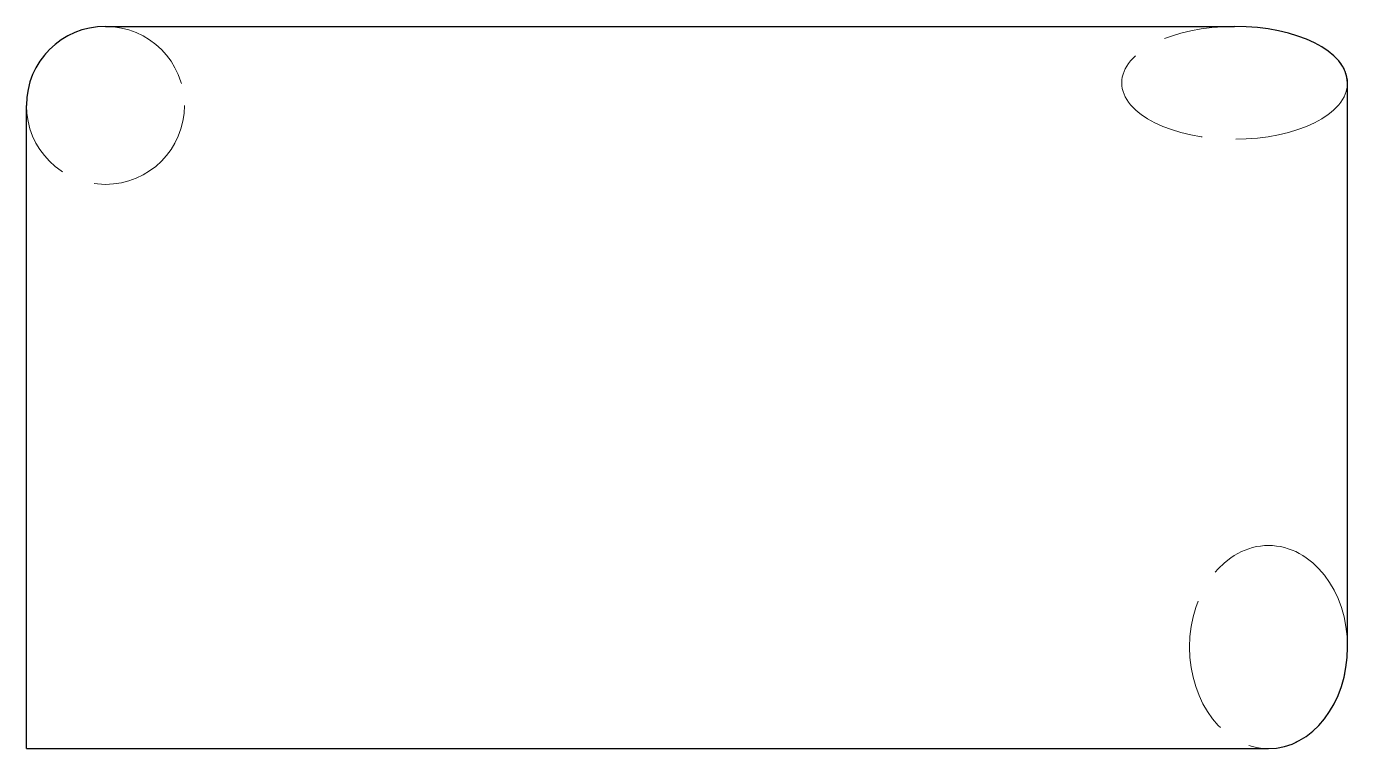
# Model space of a CAD drawing. Header units: millimetres. Extents: x 3 to 120, y -29 to 35.
import ezdxf

# ---------------------------------------------------------------- set-up
doc = ezdxf.new("R2010")
doc.units = ezdxf.units.MM
doc.linetypes.add('ACAD_ISO02W100', pattern=[15, 12, -3])
doc.layers.get('0').update_dxf_attribs({"color": 2, "lineweight": 25, "true_color": 0xffff00})
doc.layers.add('sottile', color=9, linetype='ACAD_ISO02W100', lineweight=13, true_color=0xc0c0c0)

msp = doc.modelspace()

# ---------------------------------------------------------------- linework, layer by layer
for p, q in [((10, 35), (110, 35)), ((120, -20), (120, 30)), ((3, -29), (3, 28)), ((3, -29), (113, -29))]:
    msp.add_line(p, q)
for centre, major_axis, ratio, start_param, end_param in [((10, 28), (0, -7), 1, 3.141593, 4.712389), ((110, 30), (10, 0), 0.5, 0, 1.570796), ((113, -20), (0, 9), 0.777778, 3.141593, 4.712389)]:
    msp.add_ellipse(centre, major_axis=major_axis, ratio=ratio, start_param=start_param, end_param=end_param)
at = {"layer": 'sottile'}
msp.add_circle((10, 28), 7, dxfattribs=at)
for centre, major_axis, ratio in [((110, 30), (10, 0), 0.5), ((113, -20), (0, 9), 0.777778)]:
    msp.add_ellipse(centre, major_axis=major_axis, ratio=ratio, dxfattribs=at)

doc.saveas('drawing.dxf')
